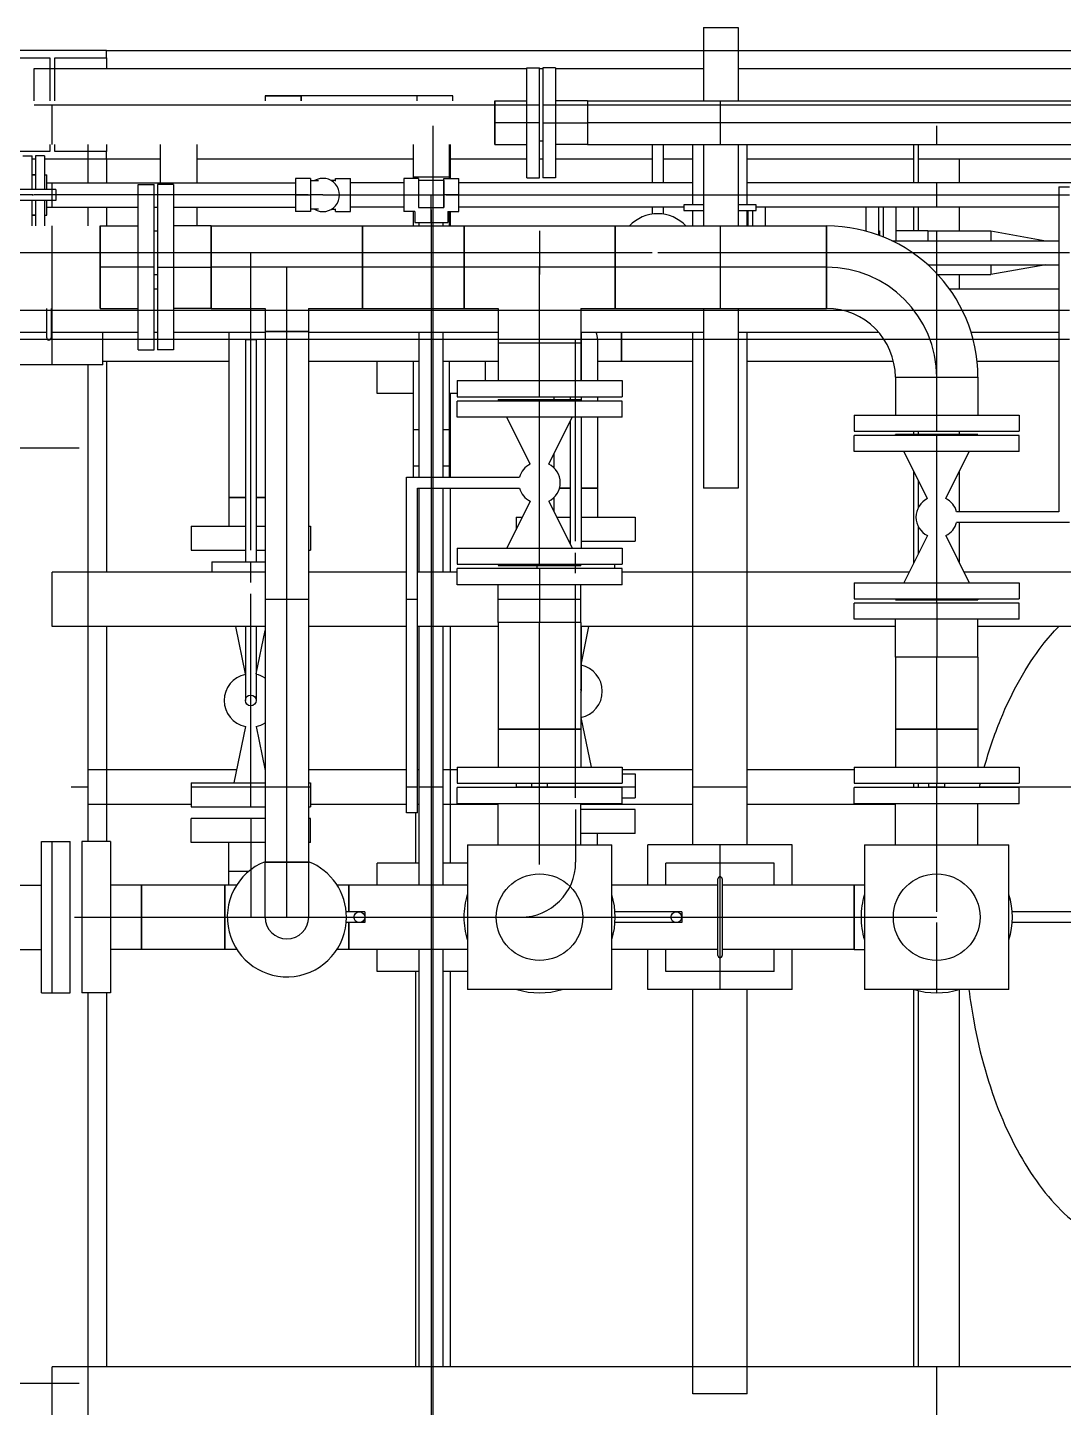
# Model space of a CAD drawing. Header units: inches. Extents: x 517790 to 538444, y 301815 to 302461.
# Drawn here: x 517888.226 to 517889.709, y 302337.104 to 302339.079 of the extents above; entities that cross this region are included whole.
import ezdxf

# ---------------------------------------------------------------- set-up
doc = ezdxf.new("R2010")
doc.units = ezdxf.units.IN
doc.header["$MEASUREMENT"] = 0
doc.layers.add('硅胶总平面底图 工艺装置区', color=253, linetype='Continuous')

msp = doc.modelspace()

# ---------------------------------------------------------------- linework, layer by layer
at = {"layer": '硅胶总平面底图 工艺装置区', "color": 253, "linetype": 'Continuous', "lineweight": -3}
for p, q in [((517889.1937, 302339.0786), (517889.2433, 302339.0786)), ((517889.1937, 302339.0786), (517889.1937, 302338.9736)), ((517889.2433, 302339.0786), (517889.2433, 302338.9736)), ((517888.3391, 302339.0458), (517888.1841, 302339.0458)), ((517888.3391, 302339.0458), (517889.1937, 302339.0458)), ((517888.3391, 302339.0354), (517888.3391, 302339.0458)), ((517889.1937, 302339.0458), (517889.2433, 302339.0458)), ((517889.2433, 302339.0458), (517890.8449, 302339.0458)), ((517888.1841, 302339.0354), (517888.258, 302339.0354)), ((517888.2358, 302339.0199), (517888.941, 302339.0199)), ((517888.2358, 302338.9736), (517888.2358, 302339.0199)), ((517888.258, 302339.0354), (517888.258, 302338.9736)), ((517888.2653, 302338.9736), (517888.2653, 302339.0354)), ((517888.2653, 302339.0354), (517888.3391, 302339.0354)), ((517888.3391, 302339.0354), (517888.3391, 302339.0199)), ((517888.941, 302338.9424), (517888.941, 302339.0212)), ((517888.941, 302339.0212), (517888.9591, 302339.0212)), ((517888.9591, 302338.9424), (517888.9591, 302339.0212)), ((517888.9591, 302339.0199), (517888.9637, 302339.0199)), ((517888.9637, 302339.0212), (517888.9637, 302338.9424)), ((517888.9818, 302339.0212), (517888.9637, 302339.0212)), ((517888.9818, 302339.0212), (517888.9818, 302338.9424)), ((517888.9818, 302339.0199), (517889.1937, 302339.0199)), ((517889.2433, 302339.0199), (517891.3735, 302339.0199)), ((517888.5665, 302338.981), (517888.5665, 302338.9736)), ((517888.5665, 302338.981), (517888.5665, 302338.9736)), ((517888.6181, 302338.981), (517888.5665, 302338.981)), ((517888.5665, 302338.981), (517888.6181, 302338.981)), ((517888.6181, 302338.9736), (517888.6181, 302338.981)), ((517888.6181, 302338.9736), (517888.6181, 302338.981)), ((517888.7835, 302338.981), (517888.6181, 302338.981)), ((517888.7835, 302338.981), (517888.6181, 302338.981)), ((517888.6181, 302338.981), (517888.6181, 302338.9736)), ((517888.7835, 302338.981), (517888.7835, 302338.9736)), ((517888.7835, 302338.981), (517888.7835, 302338.9736)), ((517888.8351, 302338.981), (517888.7835, 302338.981)), ((517888.8351, 302338.981), (517888.7835, 302338.981)), ((517888.7835, 302338.981), (517888.7835, 302338.9736)), ((517888.8351, 302338.9736), (517888.8351, 302338.981)), ((517888.8351, 302338.9736), (517888.8351, 302338.981)), ((517888.2358, 302338.9683), (517888.9591, 302338.9683)), ((517888.2616, 302338.9113), (517888.2616, 302338.9683)), ((517888.8951, 302338.9424), (517888.8951, 302338.9736)), ((517888.8951, 302338.9736), (517888.941, 302338.9736)), ((517888.8951, 302338.9736), (517888.8951, 302338.9424)), ((517888.9637, 302338.9683), (517891.6611, 302338.9683)), ((517889.0278, 302338.9736), (517888.9818, 302338.9736)), ((517889.0278, 302338.9736), (517889.0278, 302338.9424)), ((517889.0278, 302338.9736), (517889.0278, 302338.9424)), ((517889.0278, 302338.9736), (517891.6273, 302338.9736)), ((517889.2175, 302338.9736), (517889.2175, 302338.9113)), ((517888.8069, 302336.9611), (517888.8069, 302338.9381)), ((517888.9591, 302338.9424), (517888.8951, 302338.9424)), ((517888.8951, 302338.9113), (517888.8951, 302338.9424)), ((517888.8951, 302338.9424), (517888.8951, 302338.9113)), ((517888.941, 302338.8637), (517888.941, 302338.9424)), ((517888.9591, 302338.8637), (517888.9591, 302338.9424)), ((517888.9637, 302338.9424), (517889.0278, 302338.9424)), ((517888.9637, 302338.9424), (517888.9637, 302338.8637)), ((517888.9818, 302338.9424), (517888.9818, 302338.8637)), ((517889.0278, 302338.9424), (517889.0278, 302338.9113)), ((517891.6273, 302338.9424), (517889.0278, 302338.9424)), ((517889.0278, 302338.9424), (517889.0278, 302338.9113)), ((517889.5275, 302338.9113), (517889.5275, 302338.9381)), ((517888.258, 302338.9011), (517888.1841, 302338.9011)), ((517888.258, 302338.9113), (517888.258, 302338.9011)), ((517888.2653, 302338.9011), (517888.2653, 302338.9113)), ((517888.3391, 302338.9011), (517888.2653, 302338.9011)), ((517888.3133, 302338.8564), (517888.3133, 302338.9113)), ((517888.3391, 302338.9113), (517888.3391, 302338.9011)), ((517888.3391, 302338.8908), (517888.3391, 302338.9011)), ((517888.4162, 302338.9113), (517888.4162, 302338.8564)), ((517888.4687, 302338.9113), (517888.4687, 302338.8564)), ((517888.7783, 302338.9113), (517888.7783, 302338.8649)), ((517888.7783, 302338.9113), (517888.7783, 302338.8649)), ((517888.7783, 302338.9113), (517888.7783, 302338.8629)), ((517888.7783, 302338.9113), (517888.7783, 302338.8629)), ((517888.83, 302338.8629), (517888.83, 302338.9113)), ((517888.83, 302338.8629), (517888.83, 302338.9113)), ((517888.83, 302338.8649), (517888.83, 302338.9113)), ((517888.83, 302338.8649), (517888.83, 302338.9113)), ((517888.8317, 302338.8629), (517888.8317, 302338.9113)), ((517888.8951, 302338.9113), (517888.941, 302338.9113)), ((517888.9591, 302338.9166), (517888.9637, 302338.9166)), ((517889.0278, 302338.9113), (517888.9818, 302338.9113)), ((517889.0278, 302338.9113), (517891.6273, 302338.9113)), ((517889.1205, 302338.9113), (517889.1205, 302338.8564)), ((517889.136, 302338.9113), (517889.136, 302338.8564)), ((517889.1787, 302338.8252), (517889.1787, 302338.9113)), ((517889.1937, 302338.9113), (517889.1937, 302338.7948)), ((517889.2433, 302338.9113), (517889.2433, 302338.7948)), ((517889.2562, 302338.8252), (517889.2562, 302338.9113)), ((517889.4949, 302338.8564), (517889.4949, 302338.9113)), ((517889.5011, 302338.9113), (517889.5011, 302338.8564)), ((517888.2198, 302338.8949), (517888.233, 302338.8949)), ((517888.233, 302338.8469), (517888.233, 302338.8949)), ((517888.233, 302338.8908), (517888.2376, 302338.8908)), ((517888.2376, 302338.8949), (517888.2376, 302338.8469)), ((517888.2508, 302338.8949), (517888.2376, 302338.8949)), ((517888.2508, 302338.8949), (517888.2508, 302338.8469)), ((517888.2508, 302338.8908), (517888.3391, 302338.8908)), ((517888.3391, 302338.8908), (517888.4162, 302338.8908)), ((517888.3391, 302338.8908), (517888.3391, 302338.8564)), ((517888.4687, 302338.8908), (517888.7783, 302338.8908)), ((517888.8317, 302338.8908), (517888.941, 302338.8908)), ((517888.9591, 302338.8908), (517888.9637, 302338.8908)), ((517888.9818, 302338.8908), (517889.1205, 302338.8908)), ((517889.136, 302338.8908), (517889.1787, 302338.8908)), ((517889.2562, 302338.8908), (517889.4949, 302338.8908)), ((517889.5011, 302338.8908), (517889.9666, 302338.8908)), ((517889.56, 302338.8564), (517889.56, 302338.8908)), ((517888.233, 302338.8678), (517888.2376, 302338.8678)), ((517888.2376, 302338.8678), (517888.233, 302338.8678)), ((517888.2508, 302338.8678), (517888.2538, 302338.8678)), ((517888.2538, 302338.8469), (517888.2538, 302338.8678)), ((517888.6098, 302338.8629), (517888.6098, 302338.8153)), ((517888.6311, 302338.8629), (517888.6098, 302338.8629)), ((517888.6311, 302338.8629), (517888.6311, 302338.8153)), ((517888.6311, 302338.8596), (517888.6429, 302338.8596)), ((517888.6672, 302338.8596), (517888.6612, 302338.8596)), ((517888.6672, 302338.8588), (517888.6672, 302338.8629)), ((517888.6672, 302338.8629), (517888.6885, 302338.8629)), ((517888.6885, 302338.8153), (517888.6885, 302338.8629)), ((517888.7648, 302338.8629), (517888.7648, 302338.8153)), ((517888.7861, 302338.8629), (517888.7648, 302338.8629)), ((517888.7783, 302338.8649), (517888.83, 302338.8649)), ((517888.7783, 302338.8649), (517888.83, 302338.8649)), ((517888.7861, 302338.8629), (517888.7861, 302338.8211)), ((517888.8222, 302338.8596), (517888.7861, 302338.8596)), ((517888.8222, 302338.821), (517888.8222, 302338.8629)), ((517888.8222, 302338.8629), (517888.8435, 302338.8629)), ((517888.8222, 302338.8596), (517888.8222, 302338.8211)), ((517888.8435, 302338.8153), (517888.8435, 302338.8629)), ((517888.941, 302338.8637), (517888.9591, 302338.8637)), ((517888.9818, 302338.8637), (517888.9637, 302338.8637)), ((517888.2668, 302338.8469), (517888.0291, 302338.8469)), ((517888.2348, 302338.8391), (517888.1469, 302338.8391)), ((517888.233, 302338.8391), (517888.2348, 302338.8391)), ((517888.2668, 302338.8391), (517888.2358, 302338.8391)), ((517888.2376, 302338.8391), (517888.2358, 302338.8391)), ((517888.2538, 302338.8564), (517888.6098, 302338.8564)), ((517888.2616, 302338.8218), (517888.2616, 302338.8564)), ((517888.2668, 302338.8469), (517888.2668, 302338.8391)), ((517888.3845, 302338.8391), (517888.2668, 302338.8391)), ((517888.2668, 302338.8391), (517888.2668, 302338.8314)), ((517888.3845, 302338.7358), (517888.3845, 302338.8539)), ((517888.3845, 302338.8539), (517888.4076, 302338.8539)), ((517888.4076, 302338.8391), (517888.3845, 302338.8391)), ((517888.4076, 302338.7358), (517888.4076, 302338.8539)), ((517888.4122, 302338.8391), (517888.4076, 302338.8391)), ((517888.4122, 302338.8539), (517888.4122, 302338.7358)), ((517888.4352, 302338.8539), (517888.4122, 302338.8539)), ((517888.4352, 302338.8391), (517888.4122, 302338.8391)), ((517888.4352, 302338.8539), (517888.4352, 302338.7358)), ((517888.6098, 302338.8391), (517888.4352, 302338.8391)), ((517888.6278, 302338.8391), (517888.6098, 302338.8391)), ((517888.6098, 302338.8391), (517888.6278, 302338.8391)), ((517888.6278, 302338.8391), (517888.6311, 302338.8391)), ((517888.6311, 302338.8391), (517888.6311, 302338.8391)), ((517888.6491, 302338.8391), (517888.6311, 302338.8391)), ((517888.6491, 302338.8391), (517888.6885, 302338.8391)), ((517888.7648, 302338.8564), (517888.6885, 302338.8564)), ((517888.6885, 302338.8391), (517888.7648, 302338.8391)), ((517888.7648, 302338.8391), (517888.7828, 302338.8391)), ((517888.7648, 302338.8391), (517888.7828, 302338.8391)), ((517888.7828, 302338.8391), (517888.7861, 302338.8391)), ((517888.7861, 302338.8391), (517888.8222, 302338.8391)), ((517888.8041, 302338.8211), (517888.8041, 302338.8391)), ((517888.8222, 302338.8391), (517888.8222, 302338.8391)), ((517888.8255, 302338.8391), (517888.8222, 302338.8391)), ((517888.8222, 302338.8391), (517888.8222, 302338.8391)), ((517888.8435, 302338.8391), (517888.8255, 302338.8391)), ((517888.8255, 302338.8391), (517888.8435, 302338.8391)), ((517889.1787, 302338.8564), (517888.8435, 302338.8564)), ((517888.8435, 302338.8391), (517889.1787, 302338.8391)), ((517889.1787, 302338.8391), (517889.2562, 302338.8391)), ((517889.9531, 302338.8564), (517889.2562, 302338.8564)), ((517889.2562, 302338.8391), (517889.7022, 302338.8391)), ((517889.5275, 302338.8218), (517889.5275, 302338.8564)), ((517889.7022, 302338.8506), (517889.7177, 302338.8506)), ((517889.7022, 302338.8506), (517889.7022, 302338.3859)), ((517889.7022, 302338.8391), (517889.7177, 302338.8391)), ((517888.2668, 302338.8314), (517888.0291, 302338.8314)), ((517888.233, 302338.7948), (517888.233, 302338.8314)), ((517888.2376, 302338.8314), (517888.2376, 302338.7948)), ((517888.2508, 302338.8314), (517888.2508, 302338.7948)), ((517888.2538, 302338.8104), (517888.2538, 302338.8314)), ((517888.2538, 302338.8218), (517888.3845, 302338.8218)), ((517888.3133, 302338.7948), (517888.3133, 302338.8218)), ((517888.3391, 302338.8218), (517888.3391, 302338.7948)), ((517888.4076, 302338.8218), (517888.4122, 302338.8218)), ((517888.4352, 302338.8218), (517888.6098, 302338.8218)), ((517888.4687, 302338.8218), (517888.4687, 302338.7948)), ((517888.6429, 302338.8186), (517888.6311, 302338.8186)), ((517888.6612, 302338.8186), (517888.6672, 302338.8186)), ((517888.6672, 302338.8153), (517888.6672, 302338.8194)), ((517888.7648, 302338.8218), (517888.6885, 302338.8218)), ((517888.7861, 302338.8211), (517888.8041, 302338.8211)), ((517888.8041, 302338.8178), (517888.8041, 302338.8211)), ((517888.8041, 302338.8211), (517888.8222, 302338.8211)), ((517889.1658, 302338.8218), (517888.8435, 302338.8218)), ((517889.1205, 302338.8218), (517889.1205, 302338.8117)), ((517889.136, 302338.8218), (517889.136, 302338.8117)), ((517889.1937, 302338.8252), (517889.1658, 302338.8252)), ((517889.1658, 302338.8252), (517889.1658, 302338.8169)), ((517889.2691, 302338.8252), (517889.2433, 302338.8252)), ((517889.2691, 302338.8169), (517889.2691, 302338.8252)), ((517889.7022, 302338.8218), (517889.2691, 302338.8218)), ((517889.2821, 302338.8218), (517889.2821, 302338.7948)), ((517889.4265, 302338.7873), (517889.4265, 302338.8218)), ((517889.4446, 302338.7816), (517889.4446, 302338.8218)), ((517889.4508, 302338.8218), (517889.4508, 302338.7792)), ((517889.4689, 302338.8218), (517889.4689, 302338.7737)), ((517889.4949, 302338.7876), (517889.4949, 302338.8218)), ((517889.5011, 302338.8218), (517889.5011, 302338.7876)), ((517889.56, 302338.7876), (517889.56, 302338.8218)), ((517888.233, 302338.8104), (517888.2376, 302338.8104)), ((517888.2376, 302338.8104), (517888.233, 302338.8104)), ((517888.2508, 302338.8104), (517888.2538, 302338.8104)), ((517888.6311, 302338.8153), (517888.6098, 302338.8153)), ((517888.6672, 302338.8153), (517888.6885, 302338.8153)), ((517888.7804, 302338.8153), (517888.7648, 302338.8153)), ((517888.7783, 302338.8153), (517888.7783, 302338.7948)), ((517888.7783, 302338.8153), (517888.7783, 302338.7948)), ((517888.7804, 302338.8153), (517888.7804, 302338.7997)), ((517888.7804, 302338.7997), (517888.8041, 302338.7997)), ((517888.7869, 302338.7948), (517888.7869, 302338.7997)), ((517888.8041, 302338.8178), (517888.8041, 302338.7997)), ((517888.8041, 302338.7997), (517888.8041, 302338.8178)), ((517888.8041, 302338.7997), (517888.8041, 302338.7948)), ((517888.8041, 302338.7997), (517888.8279, 302338.7997)), ((517888.8214, 302338.7948), (517888.8214, 302338.7997)), ((517888.8279, 302338.8153), (517888.8435, 302338.8153)), ((517888.8279, 302338.8153), (517888.8279, 302338.7997)), ((517888.83, 302338.7948), (517888.83, 302338.8153)), ((517888.83, 302338.7948), (517888.83, 302338.8153)), ((517888.8317, 302338.7948), (517888.8317, 302338.8153)), ((517889.1658, 302338.8169), (517889.1937, 302338.8169)), ((517889.1787, 302338.7948), (517889.1787, 302338.8169)), ((517889.2433, 302338.8169), (517889.2691, 302338.8169)), ((517889.2562, 302338.7948), (517889.2562, 302338.8169)), ((517889.2579, 302338.7948), (517889.2579, 302338.8169)), ((517889.264, 302338.8169), (517889.264, 302338.7948)), ((517888.2616, 302338.5963), (517888.2616, 302338.7948)), ((517888.3304, 302338.7358), (517888.3304, 302338.7948)), ((517888.3304, 302338.7948), (517888.3845, 302338.7948)), ((517888.3304, 302338.7948), (517888.3304, 302338.7358)), ((517888.4076, 302338.7876), (517888.4122, 302338.7876)), ((517888.4893, 302338.7948), (517888.4352, 302338.7948)), ((517888.4893, 302338.7948), (517888.4893, 302338.7358)), ((517888.4893, 302338.6767), (517888.4893, 302338.7948)), ((517888.4893, 302338.7948), (517888.7056, 302338.7948)), ((517888.7056, 302338.6767), (517888.7056, 302338.7948)), ((517888.7056, 302338.7948), (517888.7056, 302338.7358)), ((517888.7056, 302338.7948), (517888.851, 302338.7948)), ((517888.7056, 302338.7876), (517888.7056, 302338.7876)), ((517888.8041, 302338.7948), (517888.8041, 302338.6426)), ((517888.851, 302338.6767), (517888.851, 302338.7948)), ((517888.851, 302338.7948), (517889.0673, 302338.7948)), ((517888.851, 302338.7948), (517888.851, 302338.7358)), ((517888.9591, 302338.7876), (517888.9591, 302338.7253)), ((517889.0673, 302338.7948), (517889.0673, 302338.7358)), ((517889.0673, 302338.7948), (517889.37, 302338.7948)), ((517889.0673, 302338.6767), (517889.0673, 302338.7948)), ((517889.0673, 302338.7876), (517889.0673, 302338.7876)), ((517889.2175, 302338.7948), (517889.2175, 302338.6767)), ((517889.37, 302338.6767), (517889.37, 302338.7948)), ((517889.37, 302338.7948), (517889.37, 302338.7358)), ((517889.4446, 302338.7871), (517889.4462, 302338.7876)), ((517889.4462, 302338.781), (517889.4462, 302338.7876)), ((517889.5148, 302338.7876), (517889.4689, 302338.7876)), ((517889.5148, 302338.7876), (517889.5148, 302338.7737)), ((517889.5148, 302338.7876), (517889.6048, 302338.7876)), ((517889.5148, 302338.7876), (517889.5148, 302338.7737)), ((517889.5275, 302338.5783), (517889.5275, 302338.7876)), ((517889.6048, 302338.7876), (517889.6048, 302338.7737)), ((517889.6048, 302338.7876), (517889.6048, 302338.7737)), ((517889.6048, 302338.7876), (517889.6835, 302338.7737)), ((517889.4633, 302338.7737), (517889.7022, 302338.7737)), ((517888.4076, 302338.7564), (517886.5478, 302338.7564)), ((517888.4122, 302338.7564), (517888.4076, 302338.7564)), ((517888.4802, 302338.7564), (517888.4122, 302338.7564)), ((517888.4802, 302338.7564), (517888.4802, 302338.7564)), ((517888.4802, 302338.7564), (517888.4802, 302338.7564)), ((517888.6114, 302338.7564), (517888.4802, 302338.7564)), ((517888.5458, 302338.6777), (517888.5458, 302338.7564)), ((517888.7056, 302338.7564), (517888.6114, 302338.7564)), ((517888.6114, 302338.7564), (517888.6114, 302338.7564)), ((517888.9591, 302338.7564), (517888.7056, 302338.7564)), ((517888.7056, 302338.7564), (517888.7056, 302338.7564)), ((517888.9591, 302338.7564), (517888.9592, 302338.7564)), ((517888.9591, 302338.7564), (517888.9591, 302338.7564)), ((517889.0626, 302338.7564), (517888.9591, 302338.7564)), ((517889.0673, 302338.7564), (517889.0626, 302338.7564)), ((517889.0626, 302338.7564), (517889.0626, 302338.7564)), ((517889.0626, 302338.7564), (517889.0626, 302338.7564)), ((517889.1205, 302338.7564), (517889.0673, 302338.7564)), ((517889.0673, 302338.7564), (517889.0673, 302338.7564)), ((517889.1676, 302338.7564), (517889.1282, 302338.7564)), ((517889.1676, 302338.7564), (517889.1676, 302338.7564)), ((517889.1676, 302338.7564), (517889.1676, 302338.7564)), ((517889.4931, 302338.7564), (517889.1676, 302338.7564)), ((517889.7022, 302338.7564), (517889.4931, 302338.7564)), ((517889.7177, 302338.7564), (517889.7022, 302338.7564)), ((517888.4076, 302338.7358), (517888.3304, 302338.7358)), ((517888.3304, 302338.6767), (517888.3304, 302338.7358)), ((517888.3304, 302338.7358), (517888.3304, 302338.6767)), ((517888.3845, 302338.6177), (517888.3845, 302338.7358)), ((517888.4076, 302338.6177), (517888.4076, 302338.7358)), ((517888.4076, 302338.7253), (517888.4122, 302338.7253)), ((517888.4122, 302338.7358), (517888.4893, 302338.7358)), ((517888.4122, 302338.7358), (517888.4122, 302338.6177)), ((517888.4352, 302338.7358), (517888.4352, 302338.6177)), ((517888.4893, 302338.7358), (517888.4893, 302338.6767)), ((517888.4893, 302338.7358), (517888.4894, 302338.7358)), ((517888.4893, 302338.7358), (517888.4893, 302338.7358)), ((517888.7056, 302338.7358), (517888.4893, 302338.7358)), ((517888.5975, 302338.6439), (517888.5975, 302338.7358)), ((517888.7056, 302338.7358), (517888.7056, 302338.7358)), ((517888.851, 302338.7358), (517888.7056, 302338.7358)), ((517888.7056, 302338.7358), (517888.7056, 302338.6767)), ((517888.7056, 302338.7253), (517888.7056, 302338.7253)), ((517888.851, 302338.7358), (517888.851, 302338.7358)), ((517889.0673, 302338.7358), (517888.851, 302338.7358)), ((517888.851, 302338.7358), (517888.851, 302338.7358)), ((517888.851, 302338.7358), (517888.851, 302338.6767)), ((517888.9591, 302338.6276), (517888.9591, 302338.7358)), ((517889.37, 302338.7358), (517889.0673, 302338.7358)), ((517889.0673, 302338.7358), (517889.0673, 302338.6767)), ((517889.0673, 302338.7358), (517889.0673, 302338.7358)), ((517889.0673, 302338.7253), (517889.0673, 302338.7253)), ((517889.37, 302338.7358), (517889.37, 302338.7358)), ((517889.37, 302338.7358), (517889.37, 302338.7358)), ((517889.37, 302338.7358), (517889.37, 302338.6767)), ((517889.5149, 302338.7392), (517889.7022, 302338.7392)), ((517889.529, 302338.7253), (517889.6048, 302338.7253)), ((517889.56, 302338.7049), (517889.56, 302338.7253)), ((517889.6048, 302338.7392), (517889.6048, 302338.7253)), ((517889.6048, 302338.7392), (517889.6048, 302338.7253)), ((517889.6835, 302338.7392), (517889.6048, 302338.7253)), ((517888.4076, 302338.7049), (517888.4122, 302338.7049)), ((517888.7056, 302338.7049), (517888.7056, 302338.7049)), ((517889.0673, 302338.7049), (517889.0673, 302338.7049)), ((517889.5456, 302338.7049), (517889.7022, 302338.7049)), ((517888.2537, 302338.6738), (517888.0932, 302338.6738)), ((517888.2537, 302338.6345), (517888.2537, 302338.6767)), ((517888.2599, 302338.6738), (517888.2537, 302338.6738)), ((517888.2599, 302338.6767), (517888.2599, 302338.6345)), ((517888.3845, 302338.6738), (517888.2599, 302338.6738)), ((517888.3304, 302338.6767), (517888.3845, 302338.6767)), ((517888.4076, 302338.6738), (517888.3845, 302338.6738)), ((517888.4122, 302338.6738), (517888.4076, 302338.6738)), ((517888.4352, 302338.6738), (517888.4122, 302338.6738)), ((517888.4893, 302338.6767), (517888.4352, 302338.6767)), ((517888.5663, 302338.6738), (517888.4352, 302338.6738)), ((517888.4893, 302338.6767), (517888.5663, 302338.6767)), ((517888.5458, 302338.6426), (517888.5458, 302338.6777)), ((517888.5458, 302338.6777), (517888.5458, 302338.6777)), ((517888.5458, 302338.6777), (517888.5458, 302338.6777)), ((517888.5663, 302338.6767), (517888.5663, 302338.6439)), ((517888.6286, 302338.6738), (517888.5663, 302338.6738)), ((517888.6286, 302338.6767), (517888.7056, 302338.6767)), ((517888.6286, 302338.6767), (517888.6286, 302338.6439)), ((517888.9001, 302338.6738), (517888.6286, 302338.6738)), ((517888.7056, 302338.6767), (517888.851, 302338.6767)), ((517888.851, 302338.6767), (517888.9001, 302338.6767)), ((517888.9001, 302338.6767), (517888.9001, 302338.6276)), ((517889.0182, 302338.6738), (517888.9001, 302338.6738)), ((517889.0182, 302338.6767), (517889.0673, 302338.6767)), ((517889.0182, 302338.6767), (517889.0182, 302338.6276)), ((517889.1937, 302338.6738), (517889.0182, 302338.6738)), ((517889.0673, 302338.6767), (517889.37, 302338.6767)), ((517889.1937, 302338.6767), (517889.1937, 302338.4195)), ((517889.2433, 302338.6738), (517889.1937, 302338.6738)), ((517889.2433, 302338.6767), (517889.2433, 302338.4195)), ((517889.3939, 302338.6738), (517889.2433, 302338.6738)), ((517889.5643, 302338.6738), (517889.3939, 302338.6738)), ((517889.7022, 302338.6738), (517889.5643, 302338.6738)), ((517889.7177, 302338.6738), (517889.7022, 302338.6738)), ((517888.0932, 302338.6426), (517888.2537, 302338.6426)), ((517888.2599, 302338.6426), (517888.3845, 302338.6426)), ((517888.3343, 302338.5963), (517888.3343, 302338.6426)), ((517888.4076, 302338.6426), (517888.4122, 302338.6426)), ((517888.4352, 302338.6426), (517888.5663, 302338.6426)), ((517888.5146, 302338.6426), (517888.5146, 302338.4063)), ((517888.5458, 302338.6325), (517888.5458, 302338.6426)), ((517888.6286, 302338.6439), (517888.5663, 302338.6439)), ((517888.5663, 302338.6439), (517888.5663, 302337.8845)), ((517888.5663, 302338.6439), (517888.6286, 302338.6439)), ((517888.5975, 302337.8845), (517888.5975, 302338.6439)), ((517888.5975, 302338.6439), (517888.5975, 302338.6439)), ((517888.6286, 302338.6439), (517888.6286, 302337.8845)), ((517888.6286, 302338.6426), (517888.9001, 302338.6426)), ((517888.7869, 302338.4353), (517888.7869, 302338.6426)), ((517888.8041, 302338.6426), (517888.8041, 302338.4353)), ((517888.8214, 302338.4353), (517888.8214, 302338.6426)), ((517889.0182, 302338.6426), (517889.1937, 302338.6426)), ((517889.0185, 302338.6426), (517889.0185, 302338.5735)), ((517889.0764, 302338.6426), (517889.0764, 302338.6013)), ((517889.0764, 302338.6324), (517889.0764, 302338.6426)), ((517889.1787, 302337.9091), (517889.1787, 302338.6426)), ((517889.2433, 302338.6426), (517889.4445, 302338.6426)), ((517889.2562, 302337.9091), (517889.2562, 302338.6426)), ((517889.5767, 302338.6426), (517889.7022, 302338.6426)), ((517888.3343, 302338.6324), (517888.1793, 302338.6324)), ((517888.3845, 302338.6324), (517888.3343, 302338.6324)), ((517888.4076, 302338.6324), (517888.3845, 302338.6324)), ((517888.4122, 302338.6324), (517888.4076, 302338.6324)), ((517888.4352, 302338.6324), (517888.4122, 302338.6324)), ((517888.5146, 302338.6324), (517888.4352, 302338.6324)), ((517888.6286, 302338.6324), (517888.5146, 302338.6324)), ((517888.5381, 302338.6325), (517888.5458, 302338.6325)), ((517888.5381, 302338.6325), (517888.5381, 302338.3142)), ((517888.5458, 302338.4063), (517888.5458, 302338.6325)), ((517888.5458, 302338.6325), (517888.5536, 302338.6325)), ((517888.5536, 302338.6325), (517888.5536, 302338.3142)), ((517888.7869, 302338.6324), (517888.6286, 302338.6324)), ((517888.8214, 302338.6324), (517888.7869, 302338.6324)), ((517888.9001, 302338.6324), (517888.8214, 302338.6324)), ((517888.9452, 302338.6324), (517888.9001, 302338.6324)), ((517888.9001, 302338.6276), (517889.0182, 302338.6276)), ((517888.9001, 302338.6276), (517889.0182, 302338.6276)), ((517888.9001, 302338.6276), (517888.9001, 302338.5735)), ((517888.9452, 302338.6324), (517888.9452, 302338.6324)), ((517888.9452, 302338.6324), (517888.9452, 302338.6324)), ((517889.042, 302338.6324), (517888.9452, 302338.6324)), ((517888.9452, 302338.6276), (517888.9452, 302338.6276)), ((517888.9452, 302338.6276), (517888.9452, 302338.6276)), ((517888.9591, 302338.6276), (517888.9591, 302338.6276)), ((517888.9591, 302338.5505), (517888.9591, 302338.6276)), ((517888.9796, 302338.6276), (517888.9796, 302338.6276)), ((517889.003, 302338.6276), (517889.003, 302338.6276)), ((517889.0108, 302338.5537), (517889.0108, 302338.6324)), ((517889.0182, 302338.6276), (517889.0182, 302338.5735)), ((517889.042, 302338.6324), (517889.042, 302338.5735)), ((517889.0764, 302338.6324), (517889.042, 302338.6324)), ((517889.1787, 302338.6324), (517889.0764, 302338.6324)), ((517889.0764, 302338.6324), (517889.0764, 302338.6324)), ((517889.0764, 302338.6013), (517889.0764, 302338.6324)), ((517889.2562, 302338.6324), (517889.1787, 302338.6324)), ((517889.4522, 302338.6324), (517889.2562, 302338.6324)), ((517889.5796, 302338.6324), (517889.4522, 302338.6324)), ((517889.7022, 302338.6324), (517889.5796, 302338.6324)), ((517889.7177, 302338.6324), (517889.7022, 302338.6324)), ((517888.3845, 302338.6177), (517888.4076, 302338.6177)), ((517888.4352, 302338.6177), (517888.4122, 302338.6177)), ((517888.3343, 302338.5963), (517888.1793, 302338.5963)), ((517888.3133, 302337.914), (517888.3133, 302338.5963)), ((517888.3343, 302338.6013), (517888.5146, 302338.6013)), ((517888.3391, 302338.6013), (517888.3391, 302338.2992)), ((517888.6286, 302338.6013), (517888.7869, 302338.6013)), ((517888.7266, 302338.5549), (517888.7266, 302338.6013)), ((517888.7783, 302338.6013), (517888.7783, 302338.4353)), ((517888.7783, 302338.6013), (517888.7783, 302338.4353)), ((517888.8214, 302338.6013), (517888.9001, 302338.6013)), ((517888.83, 302338.4353), (517888.83, 302338.6013)), ((517888.83, 302338.4353), (517888.83, 302338.6013)), ((517888.8816, 302338.5735), (517888.8816, 302338.6013)), ((517889.042, 302338.6013), (517889.0764, 302338.6013)), ((517889.0764, 302338.6013), (517889.1787, 302338.6013)), ((517889.0764, 302338.6013), (517889.0764, 302338.6013)), ((517889.2562, 302338.6013), (517889.4657, 302338.6013)), ((517889.5853, 302338.6013), (517889.7022, 302338.6013)), ((517888.841, 302338.5735), (517889.0772, 302338.5735)), ((517888.841, 302338.5735), (517888.841, 302338.5505)), ((517889.0772, 302338.5735), (517889.0772, 302338.5505)), ((517889.4684, 302338.5783), (517889.5865, 302338.5783)), ((517889.4684, 302338.5783), (517889.5865, 302338.5783)), ((517889.4684, 302338.5783), (517889.4684, 302338.5242)), ((517889.5275, 302338.5783), (517889.5275, 302338.5783)), ((517889.5275, 302338.5783), (517889.5275, 302338.5783)), ((517889.5275, 302338.5011), (517889.5275, 302338.5783)), ((517889.5865, 302338.5783), (517889.5865, 302338.5242)), ((517888.7783, 302338.5549), (517888.7266, 302338.5549)), ((517888.841, 302338.5549), (517888.83, 302338.5549)), ((517888.8317, 302338.4353), (517888.8317, 302338.5549)), ((517888.841, 302338.5505), (517889.0772, 302338.5505)), ((517889.0772, 302338.5443), (517888.841, 302338.5443)), ((517888.841, 302338.5213), (517888.841, 302338.5443)), ((517889.0182, 302338.5459), (517888.9001, 302338.5459)), ((517888.9009, 302338.5443), (517888.9001, 302338.5459)), ((517888.9591, 302338.3091), (517888.9591, 302338.5459)), ((517888.9796, 302338.5505), (517888.9796, 302338.5459)), ((517889.003, 302338.5505), (517889.003, 302338.5459)), ((517889.0108, 302338.4194), (517889.0108, 302338.5537)), ((517889.0108, 302338.5537), (517889.0108, 302338.5537)), ((517889.0108, 302338.5537), (517889.0108, 302338.5537)), ((517889.0174, 302338.5443), (517889.0182, 302338.5459)), ((517889.0185, 302338.5505), (517889.0185, 302338.5443)), ((517889.042, 302338.5505), (517889.042, 302338.5443)), ((517889.0772, 302338.5213), (517889.0772, 302338.5443)), ((517889.4093, 302338.5242), (517889.6456, 302338.5242)), ((517889.4093, 302338.5242), (517889.4093, 302338.5011)), ((517889.6456, 302338.5242), (517889.6456, 302338.5011)), ((517888.7869, 302338.5033), (517888.7783, 302338.5033)), ((517888.7869, 302338.5033), (517888.7783, 302338.5033)), ((517888.7783, 302338.5033), (517888.7783, 302338.4516)), ((517888.7783, 302338.5033), (517888.7783, 302338.4516)), ((517888.83, 302338.5033), (517888.8214, 302338.5033)), ((517888.83, 302338.5033), (517888.8214, 302338.5033)), ((517888.83, 302338.4516), (517888.83, 302338.5033)), ((517888.83, 302338.4516), (517888.83, 302338.5033)), ((517889.0772, 302338.5213), (517888.841, 302338.5213)), ((517888.9459, 302338.454), (517888.9123, 302338.5213)), ((517888.9723, 302338.454), (517889.0059, 302338.5213)), ((517889.003, 302338.5155), (517889.003, 302338.3395)), ((517889.0185, 302338.5213), (517889.0185, 302338.3337)), ((517889.042, 302338.5213), (517889.042, 302338.4194)), ((517889.4093, 302338.5011), (517889.6456, 302338.5011)), ((517889.6456, 302338.495), (517889.4093, 302338.495)), ((517889.4093, 302338.4719), (517889.4093, 302338.495)), ((517889.5865, 302338.4965), (517889.4684, 302338.4965)), ((517889.4692, 302338.495), (517889.4684, 302338.4965)), ((517889.4949, 302338.4965), (517889.4949, 302338.5011)), ((517889.5011, 302338.5011), (517889.5011, 302338.4965)), ((517889.5275, 302338.2598), (517889.5275, 302338.4965)), ((517889.56, 302338.4965), (517889.56, 302338.5011)), ((517889.5857, 302338.495), (517889.5865, 302338.4965)), ((517889.6456, 302338.4719), (517889.6456, 302338.495)), ((517888.21, 302338.4774), (517888.3, 302338.4774)), ((517888.9796, 302338.4686), (517888.9796, 302338.4488)), ((517889.6456, 302338.4719), (517889.4093, 302338.4719)), ((517889.5142, 302338.4046), (517889.4807, 302338.4719)), ((517889.5407, 302338.4046), (517889.5742, 302338.4719)), ((517888.7783, 302338.4516), (517888.7869, 302338.4516)), ((517888.7783, 302338.4516), (517888.7869, 302338.4516)), ((517888.8214, 302338.4516), (517888.83, 302338.4516)), ((517888.8214, 302338.4516), (517888.83, 302338.4516)), ((517888.7688, 302338.4198), (517888.7688, 302338.4353)), ((517888.7688, 302338.4353), (517888.9306, 302338.4353)), ((517888.8041, 302338.4353), (517888.8041, 302338.4198)), ((517889.4949, 302338.3129), (517889.4949, 302338.4434)), ((517889.5011, 302338.431), (517889.5011, 302338.3916)), ((517889.56, 302338.3859), (517889.56, 302338.4434)), ((517888.5381, 302338.4063), (517888.5146, 302338.4063)), ((517888.5146, 302338.4063), (517888.5381, 302338.4063)), ((517888.5146, 302338.4063), (517888.5146, 302338.3651)), ((517888.5458, 302338.3307), (517888.5458, 302338.4063)), ((517888.5663, 302338.4063), (517888.5536, 302338.4063)), ((517888.5536, 302338.4063), (517888.5663, 302338.4063)), ((517888.7688, 302337.9551), (517888.7688, 302338.4198)), ((517888.7843, 302338.4198), (517888.9306, 302338.4198)), ((517888.7843, 302337.9551), (517888.7843, 302338.4198)), ((517888.7869, 302338.2992), (517888.7869, 302338.4198)), ((517888.8041, 302338.4198), (517888.8041, 302338.2992)), ((517888.8214, 302338.2992), (517888.8214, 302338.4198)), ((517888.8317, 302338.2992), (517888.8317, 302338.4198)), ((517888.9796, 302338.4062), (517888.9796, 302338.3864)), ((517888.9876, 302338.4194), (517889.003, 302338.4194)), ((517889.003, 302338.4194), (517888.9876, 302338.4194)), ((517889.0108, 302338.3438), (517889.0108, 302338.4194)), ((517889.0185, 302338.4194), (517889.042, 302338.4194)), ((517889.042, 302338.4194), (517889.0185, 302338.4194)), ((517889.042, 302338.4194), (517889.042, 302338.3783)), ((517889.2433, 302338.4195), (517889.1937, 302338.4195)), ((517888.9459, 302338.401), (517888.9123, 302338.3337)), ((517888.9723, 302338.401), (517889.0059, 302338.3337)), ((517889.7022, 302338.3859), (517889.556, 302338.3859)), ((517888.4605, 302338.3651), (517888.5381, 302338.3651)), ((517888.4605, 302338.3651), (517888.4605, 302338.3307)), ((517888.5536, 302338.3651), (517888.5663, 302338.3651)), ((517888.6286, 302338.3651), (517888.6311, 302338.3651)), ((517888.6311, 302338.3651), (517888.6311, 302338.3307)), ((517888.9255, 302338.3783), (517888.9346, 302338.3783)), ((517888.9255, 302338.3783), (517888.9255, 302338.3601)), ((517888.9837, 302338.3783), (517889.003, 302338.3783)), ((517889.0185, 302338.3783), (517889.0961, 302338.3783)), ((517889.0961, 302338.3783), (517889.0961, 302338.3438)), ((517889.5011, 302338.3647), (517889.5011, 302338.3253)), ((517889.7177, 302338.3704), (517889.556, 302338.3704)), ((517889.56, 302338.3129), (517889.56, 302338.3704)), ((517889.5142, 302338.3517), (517889.4807, 302338.2844)), ((517889.5407, 302338.3517), (517889.5742, 302338.2844)), ((517888.4605, 302338.3307), (517888.5381, 302338.3307)), ((517888.5536, 302338.3307), (517888.5663, 302338.3307)), ((517888.6286, 302338.3307), (517888.6311, 302338.3307)), ((517888.841, 302338.3337), (517889.0772, 302338.3337)), ((517888.841, 302338.3337), (517888.841, 302338.3107)), ((517889.0009, 302338.3438), (517889.003, 302338.3438)), ((517889.0108, 302338.2979), (517889.0108, 302338.3273)), ((517889.0185, 302338.3438), (517889.0961, 302338.3438)), ((517889.0772, 302338.3337), (517889.0772, 302338.3107)), ((517888.49, 302338.3142), (517888.5458, 302338.3142)), ((517888.49, 302338.3142), (517888.49, 302338.2992)), ((517888.5458, 302338.2848), (517888.5458, 302338.3142)), ((517888.5458, 302338.3142), (517888.5663, 302338.3142)), ((517888.841, 302338.3107), (517889.0772, 302338.3107)), ((517888.9009, 302338.3107), (517888.9001, 302338.3091)), ((517888.9001, 302338.3091), (517889.0182, 302338.3091)), ((517888.955, 302338.3091), (517888.955, 302338.3045)), ((517889.0174, 302338.3107), (517889.0182, 302338.3091)), ((517889.0666, 302338.3107), (517889.0666, 302338.3045)), ((517888.5663, 302338.2992), (517888.2616, 302338.2992)), ((517888.2616, 302338.2217), (517888.2616, 302338.2992)), ((517888.7688, 302338.2992), (517888.6286, 302338.2992)), ((517888.841, 302338.2992), (517888.7843, 302338.2992)), ((517888.8041, 302338.2992), (517888.8041, 302338.2217)), ((517889.0772, 302338.3045), (517888.841, 302338.3045)), ((517888.841, 302338.2815), (517888.841, 302338.3045)), ((517888.9591, 302338.3045), (517888.9591, 302338.2274)), ((517889.0772, 302338.2815), (517889.0772, 302338.3045)), ((517889.4881, 302338.2992), (517889.0772, 302338.2992)), ((517890.955, 302338.2992), (517889.5669, 302338.2992)), ((517888.5458, 302338.2217), (517888.5458, 302338.2682)), ((517889.0772, 302338.2815), (517888.841, 302338.2815)), ((517888.9001, 302338.2274), (517888.9001, 302338.2815)), ((517889.0108, 302337.9974), (517889.0108, 302338.2814)), ((517889.0182, 302338.2274), (517889.0182, 302338.2815)), ((517889.4093, 302338.2844), (517889.6456, 302338.2844)), ((517889.4093, 302338.2844), (517889.4093, 302338.2614)), ((517889.6456, 302338.2844), (517889.6456, 302338.2614)), ((517888.6286, 302338.2604), (517888.5663, 302338.2604)), ((517888.7843, 302338.2604), (517888.7688, 302338.2604)), ((517889.0182, 302338.2604), (517888.9001, 302338.2604)), ((517889.4093, 302338.2614), (517889.6456, 302338.2614)), ((517889.6456, 302338.2552), (517889.4093, 302338.2552)), ((517889.4093, 302338.2322), (517889.4093, 302338.2552)), ((517889.4692, 302338.2614), (517889.4684, 302338.2598)), ((517889.4684, 302338.2598), (517889.5865, 302338.2598)), ((517889.5862, 302338.2604), (517889.4687, 302338.2604)), ((517889.5275, 302338.2552), (517889.5275, 302338.2598)), ((517889.5275, 302338.2552), (517889.5275, 302338.178)), ((517889.5857, 302338.2614), (517889.5865, 302338.2598)), ((517889.6456, 302338.2322), (517889.6456, 302338.2552)), ((517889.0182, 302338.2274), (517888.9001, 302338.2274)), ((517889.0182, 302338.2274), (517888.9001, 302338.2274)), ((517888.9001, 302338.2274), (517888.9001, 302338.0746)), ((517888.9591, 302338.0746), (517888.9591, 302338.2274)), ((517889.0182, 302338.2274), (517889.0182, 302338.0746)), ((517889.6456, 302338.2322), (517889.4093, 302338.2322)), ((517889.4684, 302338.178), (517889.4684, 302338.2322)), ((517889.5865, 302338.178), (517889.5865, 302338.2322)), ((517888.5663, 302338.2217), (517888.2616, 302338.2217)), ((517888.3391, 302338.2217), (517888.3391, 302337.914)), ((517888.5381, 302338.1538), (517888.5242, 302338.2217)), ((517888.5381, 302338.2217), (517888.5381, 302338.1159)), ((517888.5458, 302337.9635), (517888.5458, 302338.2217)), ((517888.5536, 302338.2217), (517888.5536, 302338.1159)), ((517888.5536, 302338.1538), (517888.5663, 302338.2161)), ((517888.7688, 302338.2217), (517888.6286, 302338.2217)), ((517888.9001, 302338.2217), (517888.7843, 302338.2217)), ((517888.7869, 302337.8517), (517888.7869, 302338.2217)), ((517888.8041, 302338.2217), (517888.8041, 302337.8517)), ((517888.8214, 302337.8517), (517888.8214, 302338.2217)), ((517888.8317, 302337.8833), (517888.8317, 302338.2217)), ((517889.4684, 302338.2217), (517889.0182, 302338.2217)), ((517889.0185, 302338.1669), (517889.0298, 302338.2217)), ((517889.0185, 302338.2217), (517889.0185, 302338.129)), ((517891.8192, 302338.2217), (517889.5865, 302338.2217)), ((517889.5865, 302338.178), (517889.4684, 302338.178)), ((517889.5865, 302338.178), (517889.4684, 302338.178)), ((517889.4684, 302338.178), (517889.4684, 302338.0746)), ((517889.5275, 302338.0746), (517889.5275, 302338.178)), ((517889.5865, 302338.178), (517889.5865, 302338.0746)), ((517889.0184, 302338.0917), (517889.033, 302338.0204)), ((517888.5382, 302338.0786), (517888.5217, 302337.998)), ((517888.5534, 302338.0786), (517888.5663, 302338.0157)), ((517888.9001, 302338.0746), (517888.9591, 302338.0746)), ((517888.9001, 302338.0746), (517888.9001, 302338.0204)), ((517889.0182, 302338.0746), (517888.9001, 302338.0746)), ((517888.9591, 302337.9974), (517888.9591, 302338.0746)), ((517888.9591, 302338.0746), (517889.0182, 302338.0746)), ((517889.0182, 302338.0746), (517889.0182, 302338.0204)), ((517889.4684, 302338.0746), (517889.5275, 302338.0746)), ((517889.4684, 302338.0746), (517889.4684, 302338.0204)), ((517889.5865, 302338.0746), (517889.4684, 302338.0746)), ((517889.5275, 302338.0746), (517889.5275, 302337.9974)), ((517889.5275, 302338.0746), (517889.5865, 302338.0746)), ((517889.5865, 302338.0746), (517889.5865, 302338.0204)), ((517888.5255, 302338.0167), (517888.3133, 302338.0167)), ((517888.5663, 302338.0167), (517888.5661, 302338.0167)), ((517888.7688, 302338.0167), (517888.6286, 302338.0167)), ((517888.7869, 302338.0167), (517888.7843, 302338.0167)), ((517888.841, 302338.0167), (517888.8214, 302338.0167)), ((517888.841, 302338.0204), (517888.9591, 302338.0204)), ((517888.841, 302338.0204), (517888.841, 302337.9974)), ((517888.9591, 302338.0204), (517889.0772, 302338.0204)), ((517889.0772, 302338.0204), (517889.0772, 302337.9974)), ((517889.1787, 302338.0167), (517889.0772, 302338.0167)), ((517889.0772, 302338.0111), (517889.0961, 302338.0111)), ((517889.0961, 302338.0111), (517889.0961, 302337.9766)), ((517889.4093, 302338.0167), (517889.2562, 302338.0167)), ((517889.4093, 302338.0204), (517889.5275, 302338.0204)), ((517889.4093, 302338.0204), (517889.4093, 302337.9974)), ((517889.5275, 302338.0204), (517889.6456, 302338.0204)), ((517889.6456, 302338.0204), (517889.6456, 302337.9974)), ((517888.3133, 302337.9919), (517888.2886, 302337.9919)), ((517888.4605, 302337.998), (517888.5458, 302337.998)), ((517888.4605, 302337.998), (517888.4605, 302337.9635)), ((517888.6311, 302337.9919), (517888.4605, 302337.9919)), ((517888.5458, 302337.998), (517888.5663, 302337.998)), ((517888.6286, 302337.998), (517888.6311, 302337.998)), ((517888.6311, 302337.998), (517888.6311, 302337.9635)), ((517888.7843, 302337.9919), (517888.7688, 302337.9919)), ((517888.8214, 302337.9919), (517888.7869, 302337.9919)), ((517888.841, 302337.9974), (517888.9591, 302337.9974)), ((517888.9591, 302337.9912), (517888.841, 302337.9912)), ((517888.841, 302337.9682), (517888.841, 302337.9912)), ((517888.9255, 302337.9974), (517888.9255, 302337.9912)), ((517889.0961, 302337.9919), (517888.9255, 302337.9919)), ((517888.9481, 302337.9912), (517888.9481, 302337.9974)), ((517888.9591, 302337.9974), (517889.0772, 302337.9974)), ((517888.9591, 302337.9912), (517888.9591, 302337.9974)), ((517889.0772, 302337.9912), (517888.9591, 302337.9912)), ((517888.9591, 302337.9731), (517888.9591, 302337.9912)), ((517888.9702, 302337.9974), (517888.9702, 302337.9912)), ((517889.0108, 302337.9912), (517889.0108, 302337.9974)), ((517889.0108, 302337.9766), (517889.0108, 302337.9912)), ((517889.0772, 302337.9682), (517889.0772, 302337.9912)), ((517889.2562, 302337.9919), (517889.1787, 302337.9919)), ((517889.4093, 302337.9974), (517889.5275, 302337.9974)), ((517889.5275, 302337.9912), (517889.4093, 302337.9912)), ((517889.4093, 302337.9682), (517889.4093, 302337.9912)), ((517889.4949, 302337.9912), (517889.4949, 302337.9974)), ((517889.5011, 302337.9974), (517889.5011, 302337.9912)), ((517889.5164, 302337.9912), (517889.5164, 302337.9974)), ((517889.5385, 302337.9919), (517889.5164, 302337.9919)), ((517889.5275, 302337.9974), (517889.6456, 302337.9974)), ((517889.5275, 302337.9912), (517889.5275, 302337.9974)), ((517889.6456, 302337.9912), (517889.5275, 302337.9912)), ((517889.5275, 302337.9731), (517889.5275, 302337.9912)), ((517889.5385, 302337.9974), (517889.5385, 302337.9912)), ((517893.2361, 302337.9919), (517889.5883, 302337.9919)), ((517889.6456, 302337.9682), (517889.6456, 302337.9912)), ((517888.9591, 302337.8811), (517888.9591, 302337.9731)), ((517888.9591, 302337.9731), (517888.9591, 302337.9731)), ((517888.9591, 302337.9731), (517888.9591, 302337.9731)), ((517889.0772, 302337.9766), (517889.0961, 302337.9766)), ((517889.5275, 302337.8811), (517889.5275, 302337.9731)), ((517889.5275, 302337.9731), (517889.5275, 302337.9731)), ((517889.5275, 302337.9731), (517889.5275, 302337.9731)), ((517888.4605, 302337.9671), (517888.3133, 302337.9671)), ((517888.4605, 302337.9635), (517888.5458, 302337.9635)), ((517888.5458, 302337.9635), (517888.5663, 302337.9635)), ((517888.6286, 302337.9635), (517888.6311, 302337.9635)), ((517888.7688, 302337.9671), (517888.6311, 302337.9671)), ((517888.7843, 302337.9551), (517888.7688, 302337.9551)), ((517888.7821, 302337.8833), (517888.7821, 302337.9551)), ((517888.7869, 302337.9671), (517888.7843, 302337.9671)), ((517888.9001, 302337.9671), (517888.8214, 302337.9671)), ((517888.9591, 302337.9682), (517888.841, 302337.9682)), ((517888.9001, 302337.9091), (517888.9001, 302337.9682)), ((517889.0772, 302337.9682), (517888.9591, 302337.9682)), ((517889.0108, 302337.9601), (517889.0108, 302337.8845)), ((517889.0182, 302337.9091), (517889.0182, 302337.9682)), ((517889.1787, 302337.9671), (517889.0182, 302337.9671)), ((517889.0961, 302337.9601), (517889.0182, 302337.9601)), ((517889.0961, 302337.9257), (517889.0961, 302337.9601)), ((517889.4684, 302337.9671), (517889.2562, 302337.9671)), ((517889.5275, 302337.9682), (517889.4093, 302337.9682)), ((517889.4684, 302337.9091), (517889.4684, 302337.9682)), ((517889.6456, 302337.9682), (517889.5275, 302337.9682)), ((517889.5865, 302337.9091), (517889.5865, 302337.9682)), ((517888.5458, 302337.947), (517888.4605, 302337.947)), ((517888.4605, 302337.9125), (517888.4605, 302337.947)), ((517888.5458, 302337.947), (517888.5458, 302337.8737)), ((517888.5663, 302337.947), (517888.5458, 302337.947)), ((517888.6311, 302337.947), (517888.6286, 302337.947)), ((517888.6311, 302337.9125), (517888.6311, 302337.947)), ((517888.2465, 302337.8058), (517888.2465, 302337.914)), ((517888.2465, 302337.914), (517888.2875, 302337.914)), ((517888.2616, 302337.6975), (517888.2616, 302337.914)), ((517888.2875, 302337.8058), (517888.2875, 302337.914)), ((517888.304, 302337.914), (517888.304, 302337.8058)), ((517888.345, 302337.914), (517888.304, 302337.914)), ((517888.345, 302337.914), (517888.345, 302337.8058)), ((517888.5458, 302337.9125), (517888.4605, 302337.9125)), ((517888.5146, 302337.8714), (517888.5146, 302337.9125)), ((517888.5663, 302337.9125), (517888.5458, 302337.9125)), ((517888.6311, 302337.9125), (517888.6286, 302337.9125)), ((517889.0961, 302337.9257), (517889.0182, 302337.9257)), ((517889.042, 302337.9091), (517889.042, 302337.9257)), ((517888.8558, 302337.9091), (517889.0625, 302337.9091)), ((517888.8558, 302337.9091), (517888.8558, 302337.7024)), ((517889.0625, 302337.7024), (517889.0625, 302337.9091)), ((517889.1141, 302337.8517), (517889.1141, 302337.9091)), ((517889.3208, 302337.9091), (517889.1141, 302337.9091)), ((517889.2175, 302337.7024), (517889.2175, 302337.9091)), ((517889.3208, 302337.8517), (517889.3208, 302337.9091)), ((517889.4241, 302337.9091), (517889.6308, 302337.9091)), ((517889.4241, 302337.9091), (517889.4241, 302337.7024)), ((517889.6308, 302337.7024), (517889.6308, 302337.9091)), ((517888.543, 302337.8714), (517888.5146, 302337.8714)), ((517888.5146, 302337.8517), (517888.5146, 302337.8714)), ((517888.543, 302337.8714), (517888.5146, 302337.8714)), ((517888.5458, 302337.8737), (517888.5458, 302337.8714)), ((517888.5458, 302337.8714), (517888.5458, 302337.8058)), ((517888.5458, 302337.8714), (517888.5458, 302337.8714)), ((517888.6286, 302337.8845), (517888.5663, 302337.8845)), ((517888.5663, 302337.8845), (517888.6286, 302337.8845)), ((517888.5663, 302337.8058), (517888.5663, 302337.8845)), ((517888.5975, 302337.8845), (517888.5975, 302337.8845)), ((517888.5975, 302337.8845), (517888.5975, 302337.8845)), ((517888.5975, 302337.8058), (517888.5975, 302337.8845)), ((517888.6286, 302337.8845), (517888.6286, 302337.8058)), ((517888.7869, 302337.8833), (517888.7266, 302337.8833)), ((517888.7266, 302337.8517), (517888.7266, 302337.8833)), ((517888.8558, 302337.8833), (517888.8214, 302337.8833)), ((517888.9591, 302337.8811), (517888.9591, 302337.8811)), ((517888.9591, 302337.8811), (517888.9591, 302337.8811)), ((517889.0108, 302337.8845), (517889.0108, 302337.8845)), ((517889.0108, 302337.8845), (517889.0108, 302337.8845)), ((517889.14, 302337.8517), (517889.14, 302337.8833)), ((517889.295, 302337.8833), (517889.14, 302337.8833)), ((517889.295, 302337.8517), (517889.295, 302337.8833)), ((517889.5275, 302337.8811), (517889.5275, 302337.8811)), ((517889.5275, 302337.8811), (517889.5275, 302337.8811)), ((517889.5275, 302337.8135), (517889.5275, 302337.8811)), ((517888.1373, 302337.8517), (517888.2465, 302337.8517)), ((517888.3893, 302337.8517), (517888.345, 302337.8517)), ((517888.3893, 302337.7598), (517888.3893, 302337.8517)), ((517888.5088, 302337.8517), (517888.3893, 302337.8517)), ((517888.3893, 302337.8517), (517888.3893, 302337.8058)), ((517888.5088, 302337.8517), (517888.5088, 302337.8058)), ((517888.5256, 302337.8517), (517888.5088, 302337.8517)), ((517888.5088, 302337.7598), (517888.5088, 302337.8517)), ((517888.6862, 302337.8517), (517888.6693, 302337.8517)), ((517888.6862, 302337.8517), (517888.6862, 302337.8135)), ((517888.6862, 302337.8135), (517888.6862, 302337.8517)), ((517888.8558, 302337.8517), (517888.6862, 302337.8517)), ((517888.8041, 302337.8517), (517888.8041, 302337.7598)), ((517889.2144, 302337.8517), (517889.0625, 302337.8517)), ((517889.2144, 302337.751), (517889.2144, 302337.8605)), ((517889.2206, 302337.8605), (517889.2206, 302337.751)), ((517889.4093, 302337.8517), (517889.2206, 302337.8517)), ((517889.4093, 302337.7598), (517889.4093, 302337.8517)), ((517889.4093, 302337.8517), (517889.4093, 302337.8058)), ((517889.4241, 302337.8517), (517889.4093, 302337.8517)), ((517888.5088, 302337.8369), (517888.5088, 302337.8369)), ((517888.7091, 302337.8135), (517888.6824, 302337.8135)), ((517888.7091, 302337.8135), (517888.7091, 302337.8058)), ((517889.1627, 302337.8135), (517889.0671, 302337.8135)), ((517889.1627, 302337.8135), (517889.1627, 302337.8058)), ((517889.731, 302337.8135), (517889.6354, 302337.8135)), ((517888.2465, 302337.6975), (517888.2465, 302337.8058)), ((517888.2875, 302337.6975), (517888.2875, 302337.8058)), ((517888.2937, 302337.8058), (517888.304, 302337.8058)), ((517888.304, 302337.8058), (517888.3893, 302337.8058)), ((517888.304, 302337.8058), (517888.304, 302337.6975)), ((517888.345, 302337.8058), (517888.345, 302337.6975)), ((517888.3893, 302337.8058), (517888.5088, 302337.8058)), ((517888.3893, 302337.8058), (517888.3893, 302337.7598)), ((517888.5088, 302337.8058), (517888.5122, 302337.8058)), ((517888.5088, 302337.8058), (517888.5088, 302337.8058)), ((517888.5088, 302337.8058), (517888.5088, 302337.7598)), ((517888.5122, 302337.8058), (517888.6862, 302337.8058)), ((517888.7091, 302337.798), (517888.6824, 302337.798)), ((517888.6862, 302337.8058), (517888.6862, 302337.8058)), ((517888.6862, 302337.8058), (517888.6862, 302337.8058)), ((517888.6862, 302337.8058), (517888.7091, 302337.8058)), ((517888.6862, 302337.798), (517888.6862, 302337.7598)), ((517888.6862, 302337.7598), (517888.6862, 302337.798)), ((517888.7091, 302337.8058), (517888.7091, 302337.798)), ((517888.7091, 302337.8058), (517888.8509, 302337.8058)), ((517888.8509, 302337.8058), (517888.8704, 302337.8058)), ((517888.8704, 302337.8058), (517889.0478, 302337.8058)), ((517888.8704, 302337.8058), (517888.8704, 302337.8058)), ((517889.0478, 302337.8058), (517889.0478, 302337.8058)), ((517889.0478, 302337.8058), (517889.0478, 302337.8058)), ((517889.0478, 302337.8058), (517889.1627, 302337.8058)), ((517889.1627, 302337.798), (517889.0671, 302337.798)), ((517889.1627, 302337.8058), (517889.1627, 302337.798)), ((517889.1627, 302337.8058), (517889.2144, 302337.8058)), ((517889.2144, 302337.8058), (517889.2206, 302337.8058)), ((517889.2206, 302337.8058), (517889.4093, 302337.8058)), ((517889.4094, 302337.8058), (517889.4093, 302337.8058)), ((517889.4093, 302337.8058), (517889.4192, 302337.8058)), ((517889.4093, 302337.8058), (517889.4093, 302337.7598)), ((517889.4094, 302337.8058), (517889.4094, 302337.8058)), ((517889.4192, 302337.8058), (517889.5275, 302337.8058)), ((517889.5275, 302337.6975), (517889.5275, 302337.798)), ((517889.731, 302337.798), (517889.6354, 302337.798)), ((517888.5088, 302337.7746), (517888.5088, 302337.7746)), ((517888.1373, 302337.7598), (517888.2465, 302337.7598)), ((517888.3893, 302337.7598), (517888.345, 302337.7598)), ((517888.5088, 302337.7598), (517888.3893, 302337.7598)), ((517888.5256, 302337.7598), (517888.5088, 302337.7598)), ((517888.6862, 302337.7598), (517888.6693, 302337.7598)), ((517888.8558, 302337.7598), (517888.6862, 302337.7598)), ((517888.7266, 302337.7283), (517888.7266, 302337.7598)), ((517888.7869, 302337.1625), (517888.7869, 302337.7598)), ((517888.8041, 302337.7598), (517888.8041, 302337.1625)), ((517888.8214, 302337.1625), (517888.8214, 302337.7598)), ((517889.2144, 302337.7598), (517889.0625, 302337.7598)), ((517889.1141, 302337.7024), (517889.1141, 302337.7598)), ((517889.14, 302337.7283), (517889.14, 302337.7598)), ((517889.4093, 302337.7598), (517889.2206, 302337.7598)), ((517889.295, 302337.7283), (517889.295, 302337.7598)), ((517889.3208, 302337.7024), (517889.3208, 302337.7598)), ((517889.4093, 302337.7598), (517889.4241, 302337.7598)), ((517888.7869, 302337.7283), (517888.7266, 302337.7283)), ((517888.7821, 302337.1625), (517888.7821, 302337.7283)), ((517888.8558, 302337.7283), (517888.8214, 302337.7283)), ((517888.8317, 302337.1625), (517888.8317, 302337.7283)), ((517889.295, 302337.7283), (517889.14, 302337.7283)), ((517888.2465, 302337.6975), (517888.2875, 302337.6975)), ((517888.345, 302337.6975), (517888.304, 302337.6975)), ((517888.3133, 302336.4249), (517888.3133, 302337.6975)), ((517888.3391, 302337.6975), (517888.3391, 302337.1625)), ((517889.0625, 302337.7024), (517888.8558, 302337.7024)), ((517889.3208, 302337.7024), (517889.1141, 302337.7024)), ((517889.1787, 302337.1238), (517889.1787, 302337.7024)), ((517889.2562, 302337.1238), (517889.2562, 302337.7024)), ((517889.6308, 302337.7024), (517889.4241, 302337.7024)), ((517889.4949, 302337.1625), (517889.4949, 302337.7024)), ((517889.5011, 302337.7008), (517889.5011, 302337.1625)), ((517889.56, 302337.1625), (517889.56, 302337.7024)), ((517888.2616, 302337.085), (517888.2616, 302337.1625)), ((517893.5316, 302337.1625), (517888.2616, 302337.1625)), ((517888.8041, 302337.1625), (517888.8041, 302337.085)), ((517889.5275, 302337.085), (517889.5275, 302337.1625)), ((517888.21, 302337.139), (517888.3, 302337.139)), ((517889.2562, 302337.1238), (517889.1787, 302337.1238))]:
    msp.add_line(p, q, dxfattribs=at)
for centre, radius in [((517888.5458, 302338.1159), 0.00775), ((517888.9591, 302337.8058), 0.062), ((517889.5275, 302337.8058), 0.062), ((517888.7013, 302337.8058), 0.00775), ((517889.1549, 302337.8058), 0.00775)]:
    msp.add_circle(centre, radius, dxfattribs=at)
for centre, radius, start, end in [((517888.6491, 302338.8391), 0.0238, 239.5282, 120.4718), ((517889.1282, 302338.7564), 0.0558, 90, 136.5058), ((517889.1282, 302338.7564), 0.0558, 43.4942, 90), ((517889.37, 302338.5783), 0.2165, 0, 90), ((517889.37, 302338.5783), 0.1575, 0, 90), ((517889.37, 302338.5783), 0.0984, 0, 90), ((517889.0108, 302338.6324), 0.0312, 0, 19.0353), ((517889.0108, 302338.6324), 0.0312, 0, 19.0353), ((517888.2568, 302338.6345), 0.0031, 180, 0), ((517888.9591, 302338.4275), 0.0296, 116.5142, 164.818), ((517888.9591, 302338.4275), 0.0296, 0, 63.4858), ((517888.9591, 302338.4275), 0.0296, 296.5142, 0), ((517888.9591, 302338.4275), 0.0296, 195.182, 243.4858), ((517889.5275, 302338.3782), 0.0296, 116.5142, 243.4858), ((517889.5275, 302338.3782), 0.0296, 15.182, 63.4858), ((517889.5275, 302338.3782), 0.0296, 296.5142, 344.818), ((517888.5458, 302338.1159), 0.0381, 101.7395, 258.4388), ((517888.5458, 302338.1159), 0.0381, 57.4416, 78.2605), ((517889.0108, 302338.129), 0.0381, 0, 78.2605), ((517889.0108, 302338.129), 0.00775, 342.4271, 17.5729), ((517889.0108, 302338.129), 0.0381, 281.5612, 0), ((517888.5458, 302338.1159), 0.0381, 281.5612, 302.5584), ((517890.2921, 302337.8256), 0.7231, 166.2573, 166.7603), ((517888.5975, 302337.8058), 0.0853, 111.4313, 0), ((517888.5975, 302337.8058), 0.0853, 0, 68.5687), ((517888.9321, 302337.8845), 0.0787, 270, 0), ((517889.2175, 302337.8605), 0.0031, 0, 180), ((517888.9591, 302337.8058), 0.1083, 162.6356, 180), ((517888.9591, 302337.8058), 0.1083, 342.6356, 17.3644), ((517889.5275, 302337.8058), 0.1083, 162.6356, 180), ((517889.5275, 302337.8058), 0.1083, 342.6356, 17.3644), ((517888.5975, 302337.8058), 0.0312, 180, 0), ((517888.5975, 302337.8058), 0.0312, 180, 0), ((517888.9591, 302337.8058), 0.1083, 180, 197.3644), ((517889.5275, 302337.8058), 0.1083, 180, 197.3644), ((517889.2175, 302337.751), 0.0031, 180, 0), ((517888.9591, 302337.8058), 0.1083, 252.6356, 287.3644), ((517889.5275, 302337.8058), 0.1083, 252.6356, 287.3644)]:
    msp.add_arc(centre, radius, start, end, dxfattribs=at)
for points, knots in [([(517889.5957, 302338.0204), (517889.6024, 302338.0441), (517889.6101, 302338.0668), (517889.6188, 302338.0882), (517889.6355, 302338.1289), (517889.6557, 302338.1649), (517889.6786, 302338.1945), (517889.6862, 302338.2043), (517889.694, 302338.2134), (517889.7021, 302338.2217)], [5.1755177, 5.1755177, 5.1755177, 5.1755177, 5.3407075, 5.3407075, 5.3407075, 5.6548668, 5.6548668, 5.6548668, 5.7587192, 5.7587192, 5.7587192, 5.7587192]), ([(517889.5736, 302337.7024), (517889.5754, 302337.6872), (517889.5778, 302337.6721), (517889.5805, 302337.6573), (517889.5892, 302337.6094), (517889.6022, 302337.5641), (517889.6188, 302337.5234), (517889.6355, 302337.4826), (517889.6557, 302337.4466), (517889.6786, 302337.4171), (517889.7015, 302337.3875), (517889.727, 302337.3644), (517889.754, 302337.3488), (517889.7726, 302337.3381), (517889.7918, 302337.3309), (517889.8113, 302337.3275), (517889.82, 302337.326), (517889.8287, 302337.3253), (517889.8375, 302337.3253)], [4.929136, 4.929136, 4.929136, 4.929136, 5.026548, 5.026548, 5.026548, 5.340708, 5.340708, 5.340708, 5.654867, 5.654867, 5.654867, 5.969026, 5.969026, 5.969026, 6.186136, 6.186136, 6.186136, 6.283185, 6.283185, 6.283185, 6.283185])]:
    msp.add_open_spline(points, degree=3, knots=knots, dxfattribs=at)

doc.saveas('drawing.dxf')
